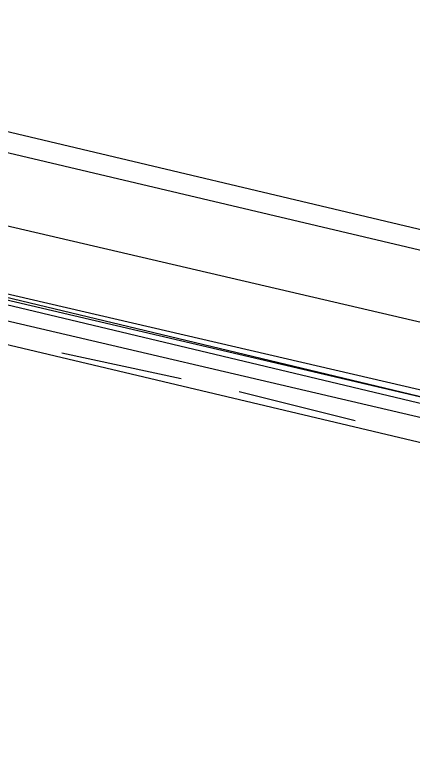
# Model space of a CAD drawing. Header units: feet. Extents: x -84 to 198, y -22 to 181.
# Drawn here: x 102.725 to 104.373, y 59.831 to 62.897 of the extents above; entities that cross this region are included whole.
import ezdxf

# ---------------------------------------------------------------- set-up
doc = ezdxf.new("R2010")
doc.units = ezdxf.units.FT
doc.layers.add('A-LINEA', color=7, linetype='CONTINUOUS')

msp = doc.modelspace()

# ---------------------------------------------------------------- linework, layer by layer
at = {"layer": 'A-LINEA'}
for p, q in [((113.5867, 59.8311), (100.4267, 62.9511)), ((100.7333, 62.7911), (109.0267, 60.8311)), ((100.7333, 62.7911), (109.0267, 60.8311)), ((100.5467, 62.0444), (108.8533, 60.0711)), ((103.4133, 61.3911), (102.92, 61.4978)), ((104.1333, 61.2178), (103.6533, 61.3378))]:
    msp.add_line(p, q, dxfattribs=at)
for points in [[(100.6533, 62.5111), (102.44, 62.0844), (104.6133, 61.5778)], [(100.6533, 62.5111), (102.44, 62.0844), (104.6133, 61.5778)], [(102.3733, 61.8178), (104.6133, 61.2978), (104.6133, 61.2844), (104.6133, 61.2711), (104.6, 61.2711), (102.3733, 61.8044)], [(102.36, 61.7778), (104.6, 61.2444), (104.6, 61.2578), (104.6, 61.2711), (102.3733, 61.7911)], [(104.5333, 61.2311), (104.5333, 61.2311), (104.52, 61.2044), (102.3467, 61.7111)]]:
    msp.add_lwpolyline(points, dxfattribs=at)

doc.saveas('drawing.dxf')
